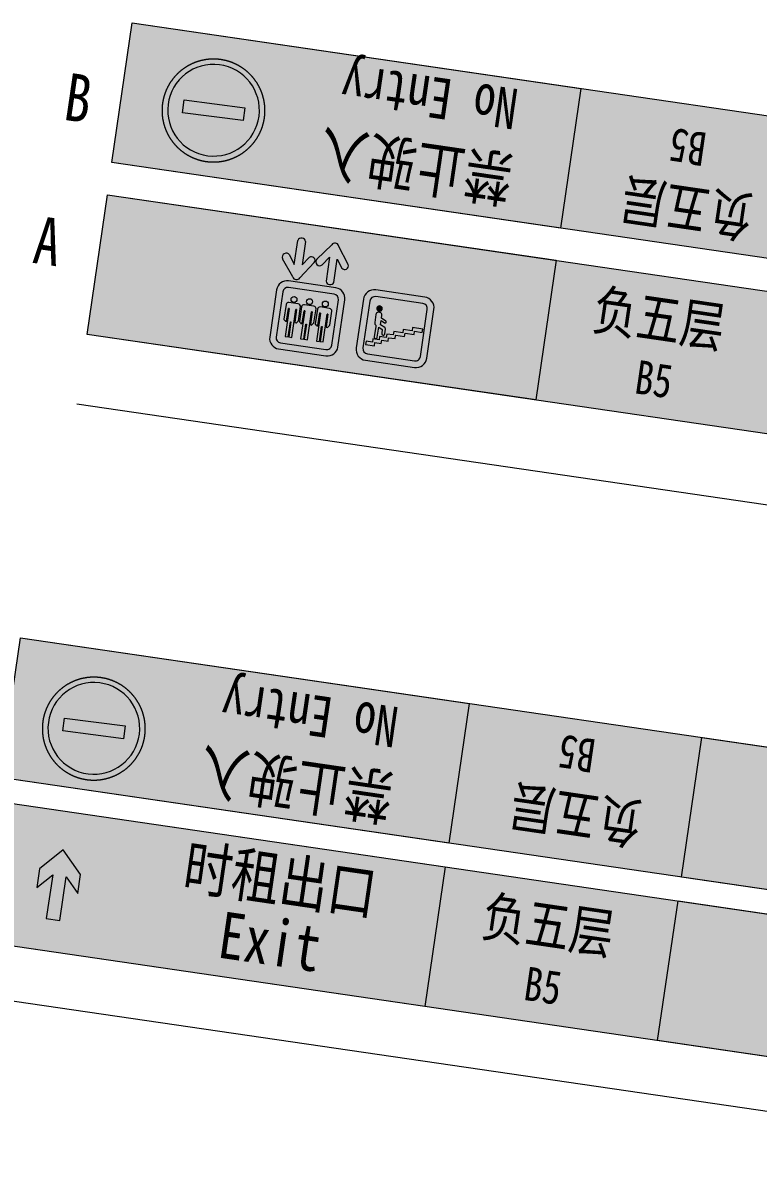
# Model space of a CAD drawing. Header units: inches. Extents: x -414268 to 632271, y -366004 to 318730.
# Drawn here: x -334870 to -316383, y 181019 to 209645 of the extents above; entities that cross this region are included whole.
import ezdxf

# ---------------------------------------------------------------- set-up
doc = ezdxf.new("R2010")
doc.units = ezdxf.units.IN
doc.header["$LTSCALE"] = 1200
doc.header["$MEASUREMENT"] = 0
doc.linetypes.add('DASHED', pattern=[19.049999999999997, 12.7, -6.35])
doc.layers.get('0').update_dxf_attribs({"linetype": 'CONTINUOUS', "lineweight": 0})
for name, color, linetype, lineweight in [('0--PAI--', 7, 'CONTINUOUS', 0), ('0--PAI--RED', 1, 'CONTINUOUS', 0), ('0--灯箱字(黄底黑字)', 7, 'CONTINUOUS', 0), ('0-增加车位', 6, 'CONTINUOUS', 0)]:
    doc.layers.add(name, color=color, linetype=linetype, lineweight=lineweight)
doc.layers.add('0--灯箱--字', color=7, linetype='CONTINUOUS', lineweight=0, true_color=0xf7f7f7)
doc.layers.add('0-栋牌字体', color=7, linetype='CONTINUOUS', lineweight=0, true_color=0xf7f7f7)
doc.styles.add('-宋体', font='', dxfattribs={"width": 0.8})
doc.styles.add('-黑体', font='simhei.ttf', dxfattribs={"width": 0.8})
doc.styles.get('-宋体').set_extended_font_data('SimSun')

# ---------------------------------------------------------------- blocks, each defined once
blk = doc.blocks.new('A$C27BC456A')
blk.add_hatch(color=250).paths.add_polyline_path([(14884.73986124818, 112855.557986891), (14884.7398612483, 114955.557986891), (8329.665222129555, 114955.557986891), (8329.665222129554, 112855.5579868909)])
at = {"color": 250}
blk.add_lwpolyline([(8329.665222129552, 114955.557986891), (14884.73986124829, 114955.557986891), (14884.73986124818, 112855.557986891), (8329.665222129552, 112855.5579868909), (8329.665222129552, 114955.557986891)], dxfattribs=at)
blk = doc.blocks.new('A$C36DA1677')
at = {"layer": '0--PAI--RED'}
h = blk.add_hatch(color=256, dxfattribs=at)
edge = h.paths.add_edge_path()
edge.add_arc((119.9999975206229, 119.9999862235272), 120, 0, 360)
h.paths.add_polyline_path([(199.9999975206229, 102.9999862235272), (199.9999975206229, 136.9999862235272), (39.99999752062286, 136.9999862235272), (39.99999752062286, 102.9999862235272)], flags=16)
at = {"layer": '0--PAI--'}
blk.add_lwpolyline([(199.9999975206229, 102.9999862235272), (199.9999975206229, 136.9999862235272), (39.99999752062286, 136.9999862235272), (39.99999752062286, 102.9999862235272)], close=True, dxfattribs=at)
blk.add_circle((119.9999975206229, 119.9999862235272), 120, dxfattribs=at)
blk = doc.blocks.new('A$C443C2777')
at = {"layer": '0--PAI--', "xscale": 9, "yscale": 9, "zscale": 9}
blk.add_blockref('A$C36DA1677', (-1.10760738607496e-05, 0.0002598084975033998), dxfattribs=at)
blk = doc.blocks.new('A$C01A83D55')
at = {"linetype": 'DASHED', "lineweight": 15, "ltscale": 20, "true_color": 0xeff0f0}
h = blk.add_hatch(color=7, dxfattribs=at)
h.paths.add_polyline_path([(0.001749272341839969, 1675.198503647465, 1), (3350.398756567272, 1675.198503647465, 1)])
h.paths.add_polyline_path([(3168.192252922146, 1684.934839963926, -1), (182.2082529173179, 1684.934839963926, -1)], flags=16)
h.paths.add_polyline_path([(2670.528252921341, 1896.442039964268), (2670.528252921341, 1473.427639963584), (679.8722529181225, 1473.427639963584), (679.8722529181225, 1896.442039964268)], flags=0)
at = {"true_color": 0xeff0f0}
blk.add_hatch(color=7, dxfattribs=at).paths.add_polyline_path([(2670.528252921341, 1473.427639963584), (2670.528252921341, 1896.442039964268), (679.8722529181226, 1896.442039964268), (679.8722529181229, 1473.427639963584)])
at = {"linetype": 'DASHED', "lineweight": 15, "ltscale": 20}
blk.add_circle((1675.200252919807, 1675.198503647465), 1675.198503647465, dxfattribs=at)
at = {"xscale": 1.382400000002235, "yscale": 1.382400000002235, "zscale": 1.382400000002235}
blk.add_blockref('A$C443C2777', (182.208299076301, 191.9426522036083), dxfattribs=at)
blk = doc.blocks.new('A$C744A17C1')
at = {"true_color": 0xf7f7f7}
h = blk.add_hatch(color=7, dxfattribs=at)
edge = h.paths.add_edge_path()
edge.add_line((-3036.027967695962, 95700.69936638275), (-4282.504917986342, 95700.6993662884))
edge.add_arc((-4282.504917992475, 95427.42636630207), 273.2729999863368, 89.999999998714, 180.0000000033805)
edge.add_line((-4555.777917978819, 95427.42636628594), (-4555.777917813975, 94185.20778836703))
edge.add_arc((-4282.504917798803, 94185.20778839014), 273.2730000151723, 180.000000004845, 269.9999999973897)
edge.add_line((-4282.504917811253, 93911.93478837497), (-3036.027967662085, 93911.93478839874))
edge.add_arc((-3036.027967657114, 94185.20778838589), 273.2729999871517, 269.9999999989579, 360.000000003228)
edge.add_line((-2762.754967669956, 94185.20778840128), (-2762.754967693822, 95427.42636646118))
edge.add_arc((-3036.027967666832, 95427.42636640974), 273.27299997301, 1.078538077006223e-08, 90.00000000610757)
edge = h.paths.add_edge_path(flags=16)
edge.add_line((-3060.870968115632, 95535.07936645439), (-4257.661918124184, 95535.07936650218))
edge.add_arc((-4257.661918121812, 95402.58336650326), 132.4959999989223, 90.00000000102573, 180.0000000010257)
edge.add_line((-4390.157918120734, 95402.58336650088), (-4390.157917956356, 94210.05078851104))
edge.add_arc((-4257.661917951628, 94210.05078851951), 132.4960000047276, 180.0000000036624, 269.9999999983266)
edge.add_line((-4257.661917955498, 94077.55478851478), (-3060.870967947179, 94077.55478853764))
edge.add_arc((-3060.870967934181, 94210.05078852108), 132.4959999834391, 269.9999999943792, 360.0000000077086)
edge.add_line((-2928.374967950745, 94210.05078853891), (-2928.374968114891, 95402.5833664582))
edge.add_arc((-3060.870968122284, 95402.58336644698), 132.4960000073929, 4.851705143038884e-09, 89.99999999712362)
for points in [[(-4150.11990238633, 94529.42519890532), (-4149.627119381796, 94521.06739443877), (-4147.198756577098, 94513.64028296362), (-4143.319000463234, 94507.14339838475), (-4138.471931530861, 94501.57620250923), (-4125.87734835525, 94494.62397167491), (-4111.351055108826, 94492.31724702398), (-4097.313692784286, 94494.65355498373), (-4091.022925867466, 94497.44615649544), (-4084.733546061092, 94501.63183647174), (-4079.89801569574, 94507.2090675378), (-4076.03173301369, 94513.71398120295), (-4074.102912004921, 94521.14558704928), (-4073.143780433107, 94529.96923974363), (-4073.409211437916, 94786.29070426736), (-3975.566005341127, 94739.02821416727), (-3975.466443319223, 94642.90766297959), (-3974.488086713245, 94633.15731810404), (-3972.058778551756, 94624.80149255057), (-3968.178068257752, 94617.3759077636), (-3962.846874666517, 94611.80920641035), (-3957.032519419794, 94607.17172890124), (-3950.735444288468, 94603.92778070834), (-3936.208673960762, 94601.1567060907), (-3922.171329299919, 94603.4930145998), (-3915.880527055357, 94606.2856162488), (-3910.075784334331, 94610.93515125757), (-3904.75565221149, 94616.04852715385), (-3900.890314869001, 94623.48214061509), (-3898.477828618838, 94631.37860536999), (-3897.519191809697, 94640.66660789371), (-3897.638941903831, 94756.28987031762), (-3899.589391086716, 94769.75402574499), (-3904.925876862952, 94780.42857604545), (-3913.164742831723, 94788.77836625729), (-3922.213472441188, 94794.70326598715), (-3922.369446171797, 94794.80538847725), (-4039.101889754296, 94849.94229390075), (-4039.217787765549, 94961.8507568656), (-3945.249063278898, 94915.97730225985), (-3931.689579247963, 94912.27652424466), (-3920.071903735632, 94913.68161695023), (-3910.87873896258, 94918.79899297009), (-3904.593228902901, 94926.69948613836), (-3902.181714496808, 94935.52465123867), (-3903.644699364901, 94945.7388518333), (-3910.432604954694, 94955.48318951971), (-3915.27822494437, 94959.65733535777), (-3922.059884152026, 94963.36512443822), (-4039.278855550569, 95020.8232700668), (-4039.351956630824, 95091.40453202384), (-4040.820693118498, 95107.19094595194), (-4045.67544851813, 95120.18775516514), (-4052.949404808227, 95131.78898377655), (-4062.641139533138, 95140.60162528208), (-4073.783825813676, 95148.01970503082), (-4086.376951205893, 95153.57888623964), (-4100.41957921104, 95156.35044109734), (-4113.976686623646, 95157.7294554087), (-4128.015453705215, 95156.78622522691), (-4141.567728333292, 95153.52173987115), (-4154.633934597136, 95148.40033557524), (-4165.761698503164, 95141.42355248562), (-4175.434667611378, 95132.12651809816), (-4182.685078526265, 95120.97459971393), (-4187.997029419406, 95107.96727520748), (-4189.917695685872, 95092.64169136254), (-4189.701767394668, 94884.14834125085), (-4188.722924849484, 94873.93363212637), (-4186.29220309027, 94864.1847850999), (-4176.591818860266, 94847.0138444682), (-4163.989522695891, 94832.63200043356), (-4150.422369861859, 94821.5016373705), (-4150.394362782827, 94794.4670060108)], [(-4105.775307702483, 95185.59901780682), (-4093.191785995499, 95189.3268348336), (-4081.094827414956, 95195.37593573614), (-4070.936258183443, 95203.2804008755), (-4062.716157831484, 95213.04030111353), (-4056.434022755828, 95224.1912299039), (-4052.08934933634, 95236.26885156211), (-4051.135041708476, 95249.73601779382), (-4052.116755634663, 95262.73681229903), (-4056.486909276806, 95275.26976579314), (-4062.791662051925, 95285.94331290413), (-4071.031959299231, 95295.68616647439), (-4081.207323937677, 95304.03394962067), (-4093.316810593125, 95310.05796103626), (-4105.908036448644, 95313.759728508), (-4119.465126179974, 95315.13875723894), (-4133.503442684887, 95313.7311628082), (-4146.086937904591, 95310.0033170796), (-4157.699789472972, 95303.95473898912), (-4167.857881605858, 95295.58589573058), (-4176.07797313435, 95285.82602378237), (-4182.360594149213, 95275.13944482138), (-4186.704781629727, 95262.5974733338), (-4188.143691014964, 95249.59416268383), (-4186.677366507938, 95236.12948444439), (-4182.307698770659, 95224.06089506189), (-4176.002468914026, 95212.92301254108), (-4167.76218049007, 95203.18015842151), (-4157.587301790831, 95195.29673952419), (-4145.961922130198, 95189.27220515917), (-4133.370705098263, 95185.57043713813), (-4119.329499548534, 95184.19193190591)]]:
    blk.add_hatch(color=256).paths.add_polyline_path(points)
blk.add_hatch(color=7, dxfattribs=at).paths.add_polyline_path([(-2972.607069589547, 94898.53414615076), (-3229.479971812805, 94898.09719255501), (-3229.336110325414, 94813.51894278088), (-3456.396698841709, 94813.13270141499), (-3456.252740901196, 94728.50382023354), (-3683.313339790911, 94728.1176065724), (-3683.169383667991, 94643.48864204493), (-3848.535635771113, 94643.20729399307), (-3848.391651262064, 94558.5783851212), (-4015.984025353682, 94558.29326713439), (-4015.840079232818, 94473.66434005648), (-4177.145826940774, 94473.38992084307), (-4177.00158715609, 94388.58852501128), (-4337.63411603251, 94388.31524484028), (-4337.488947727485, 94302.96531869122), (-4112.581915430259, 94304.06890598805), (-4112.725865504006, 94388.69787000655), (-3952.093359518447, 94388.9711473679), (-3952.23760118545, 94473.77254055717), (-3789.097450235975, 94474.05003136786), (-3789.24139829434, 94558.67899535972), (-3621.331052389462, 94558.96459933165), (-3621.462747673038, 94636.38460403035), (-3621.475010367576, 94643.59356330667), (-3394.41441148764, 94643.97972189655), (-3394.55836834677, 94728.60868587349), (-3167.497770679998, 94728.99490008186), (-3167.619749095524, 94813.62389573664), (-2972.62380450021, 94813.90494948352)])
at = {"color": 7, "lineweight": 0, "ltscale": 5, "true_color": 0xf7f7f7}
for points in [[(-3036.027967695962, 95700.69936638275), (-4282.504917986342, 95700.6993662884, 0.4142135623969432), (-4555.777917978819, 95427.42636628594), (-4555.777917813975, 94185.20778836703, 0.4142135623349744), (-4282.504917811253, 93911.93478837497), (-3036.027967662085, 93911.93478839874, 0.4142135623949164), (-2762.754967669956, 94185.20778840128), (-2762.754967693822, 95427.42636646118, 0.4142135623491799)], [(-3060.870968115632, 95535.07936645439), (-4257.661918124184, 95535.07936650218, 0.414213562373095), (-4390.157918120734, 95402.58336650088), (-4390.157917956356, 94210.05078851104, 0.4142135623458187), (-4257.661917955498, 94077.55478851478), (-3060.870967947179, 94077.55478853764, 0.4142135624412422), (-2928.374967950745, 94210.05078853891), (-2928.374968114891, 95402.5833664582, 0.4142135623336186)]]:
    blk.add_lwpolyline(points, format="xyb", close=True, dxfattribs=at)
at = {"color": 7, "true_color": 0xf7f7f7}
blk.add_lwpolyline([(-2972.479819925153, 94813.90515701298), (-2972.607069589547, 94898.53414615076), (-3229.479971812805, 94898.09719255501), (-3229.336110325414, 94813.51894278088), (-3456.396698841709, 94813.13270141499), (-3456.252740901196, 94728.50382023354), (-3683.313339790911, 94728.1176065724), (-3683.169383667991, 94643.48864204493), (-3848.535635771113, 94643.20729399307), (-3848.391651262064, 94558.5783851212), (-4015.984025353682, 94558.29326713439), (-4015.840079232818, 94473.66434005648), (-4177.145826940774, 94473.38992084307), (-4177.00158715609, 94388.58852501128), (-4337.63411603251, 94388.31524484028), (-4337.488947727485, 94302.96531869122), (-4112.581915430259, 94304.06890598805), (-4112.725865504006, 94388.69787000655), (-3952.093359518447, 94388.9711473679), (-3952.23760118545, 94473.77254055717), (-3789.097450235975, 94474.05003136786), (-3789.24139829434, 94558.67899535972), (-3621.331052389462, 94558.96459933165), (-3621.462747673038, 94636.38460403035), (-3621.475010367576, 94643.59356330667), (-3394.41441148764, 94643.97972189655), (-3394.55836834677, 94728.60868587349), (-3167.497770679998, 94728.99490008186), (-3167.619749095524, 94813.62389573664), (-2972.62380450021, 94813.90494948352), (-2972.607069589547, 94898.53414615075)], dxfattribs=at)
at = {"layer": '0-栋牌字体', "linetype": 'ByBlock'}
for points in [[(-4150.11990238633, 94529.42519890532), (-4149.627119381796, 94521.06739443877), (-4147.198756577098, 94513.64028296362), (-4143.319000463234, 94507.14339838475), (-4138.471931530861, 94501.57620250923), (-4125.87734835525, 94494.62397167491), (-4111.351055108826, 94492.31724702398), (-4097.313692784286, 94494.65355498373), (-4091.022925867466, 94497.44615649544), (-4084.733546061092, 94501.63183647174), (-4079.89801569574, 94507.2090675378), (-4076.03173301369, 94513.71398120295), (-4074.102912004921, 94521.14558704928), (-4073.143780433107, 94529.96923974363), (-4073.409211437916, 94786.29070426736), (-3975.566005341127, 94739.02821416727), (-3975.466443319223, 94642.90766297959), (-3974.488086713245, 94633.15731810404), (-3972.058778551756, 94624.80149255057), (-3968.178068257752, 94617.3759077636), (-3962.846874666517, 94611.80920641035), (-3957.032519419794, 94607.17172890124), (-3950.735444288468, 94603.92778070834), (-3936.208673960762, 94601.1567060907), (-3922.171329299919, 94603.4930145998), (-3915.880527055357, 94606.2856162488), (-3910.075784334331, 94610.93515125757), (-3904.75565221149, 94616.04852715385), (-3900.890314869001, 94623.48214061509), (-3898.477828618838, 94631.37860536999), (-3897.519191809697, 94640.66660789371), (-3897.638941903831, 94756.28987031762), (-3899.589391086716, 94769.75402574499), (-3904.925876862952, 94780.42857604545), (-3913.164742831723, 94788.77836625729), (-3922.213472441188, 94794.70326598715), (-3922.369446171797, 94794.80538847725), (-4039.101889754296, 94849.94229390075), (-4039.217787765549, 94961.8507568656), (-3945.249063278898, 94915.97730225985), (-3931.689579247963, 94912.27652424466), (-3920.071903735632, 94913.68161695023), (-3910.87873896258, 94918.79899297009), (-3904.593228902901, 94926.69948613836), (-3902.181714496808, 94935.52465123867), (-3903.644699364901, 94945.7388518333), (-3910.432604954694, 94955.48318951971), (-3915.27822494437, 94959.65733535777), (-3922.059884152026, 94963.36512443822), (-4039.278855550569, 95020.8232700668), (-4039.351956630824, 95091.40453202384), (-4040.820693118498, 95107.19094595194), (-4045.67544851813, 95120.18775516514), (-4052.949404808227, 95131.78898377655), (-4062.641139533138, 95140.60162528208), (-4073.783825813676, 95148.01970503082), (-4086.376951205893, 95153.57888623964), (-4100.41957921104, 95156.35044109734), (-4113.976686623646, 95157.7294554087), (-4128.015453705215, 95156.78622522691), (-4141.567728333292, 95153.52173987115), (-4154.633934597136, 95148.40033557524), (-4165.761698503164, 95141.42355248562), (-4175.434667611378, 95132.12651809816), (-4182.685078526265, 95120.97459971393), (-4187.997029419406, 95107.96727520748), (-4189.917695685872, 95092.64169136254), (-4189.701767394668, 94884.14834125085), (-4188.722924849484, 94873.93363212637), (-4186.29220309027, 94864.1847850999), (-4176.591818860266, 94847.0138444682), (-4163.989522695891, 94832.63200043356), (-4150.422369861859, 94821.5016373705), (-4150.394362782827, 94794.4670060108)], [(-4105.775307702483, 95185.59901780682), (-4093.191785995499, 95189.3268348336), (-4081.094827414956, 95195.37593573614), (-4070.936258183443, 95203.2804008755), (-4062.716157831484, 95213.04030111353), (-4056.434022755828, 95224.1912299039), (-4052.08934933634, 95236.26885156211), (-4051.135041708476, 95249.73601779382), (-4052.116755634663, 95262.73681229903), (-4056.486909276806, 95275.26976579314), (-4062.791662051925, 95285.94331290413), (-4071.031959299231, 95295.68616647439), (-4081.207323937677, 95304.03394962067), (-4093.316810593125, 95310.05796103626), (-4105.908036448644, 95313.759728508), (-4119.465126179974, 95315.13875723894), (-4133.503442684887, 95313.7311628082), (-4146.086937904591, 95310.0033170796), (-4157.699789472972, 95303.95473898912), (-4167.857881605858, 95295.58589573058), (-4176.07797313435, 95285.82602378237), (-4182.360594149213, 95275.13944482138), (-4186.704781629727, 95262.5974733338), (-4188.143691014964, 95249.59416268383), (-4186.677366507938, 95236.12948444439), (-4182.307698770659, 95224.06089506189), (-4176.002468914026, 95212.92301254108), (-4167.76218049007, 95203.18015842151), (-4157.587301790831, 95195.29673952419), (-4145.961922130198, 95189.27220515917), (-4133.370705098263, 95185.57043713813), (-4119.329499548534, 95184.19193190591)]]:
    blk.add_lwpolyline(points, close=True, dxfattribs=at)
blk = doc.blocks.new('A$C53BB72EC')
at = {"layer": '0--灯箱--字', "true_color": 0xf7f7f7}
blk.add_hatch(color=7, dxfattribs=at).paths.add_polyline_path([(6263.886652779096, -28314.52920469935), (5705.06504685228, -27793.419626765), (5225.644234895473, -27793.41962678659), (5600.054711105098, -28142.56304409566), (4492.694870033767, -28142.56304414553), (4492.694870049396, -28486.49536568977), (5600.054711120494, -28486.4953656399), (5225.644234942301, -28835.63878293225), (5705.065046899661, -28835.63878291062)])
at = {"layer": '0--灯箱--字', "color": 7, "true_color": 0xf7f7f7}
blk.add_lwpolyline([(6263.886652779096, -28314.52920469935), (5705.06504685228, -27793.419626765), (5225.644234895473, -27793.41962678659), (5600.054711105098, -28142.56304409566), (4492.694870033767, -28142.56304414553), (4492.694870049396, -28486.49536568977), (5600.054711120494, -28486.4953656399), (5225.644234942301, -28835.63878293225), (5705.065046899661, -28835.63878291062)], close=True, dxfattribs=at)

msp = doc.modelspace()

# ---------------------------------------------------------------- hatches: boundary and pattern name
for points in [[(-320841.356432493, 207995.6334278323), (-332120.2931985812, 209645.1941446181), (-332633.875976788, 206133.55154753), (-321354.9392106996, 204483.9908307443)], [(-321974.5428021635, 200160.6525297475), (-321460.9600239038, 203672.2951269078), (-332739.8967905832, 205321.8558437305), (-333253.4795688203, 201810.2132465669)], [(-323649.3279633955, 192527.8051836646), (-334928.2647294709, 194177.365900538), (-335441.8475077049, 190665.7233034539), (-324162.9107416294, 189016.1625865805)], [(-324763.7512332307, 184907.891919014), (-324250.1684549836, 188419.5345161761), (-335529.1052216687, 190069.0952329589), (-336042.6879998934, 186557.4526357935)], [(-318911.0135722689, 184051.920622227), (-307949.547222129, 182448.7904102344), (-307435.9644439091, 185960.4330074005), (-318397.4307940959, 187563.5632193999)]]:
    msp.add_hatch(color=250).paths.add_polyline_path(points)
at = {"lineweight": 0, "ltscale": 5}
for points in [[(-315502.201554783, 203628.0195398086), (-321354.9392164368, 204483.9908369643), (-320841.3564381432, 207995.6334339563), (-314988.6187764896, 207139.6621368005)], [(-321460.9600193269, 203672.2951323297), (-315608.2223572186, 202816.3238351122), (-316121.8051355492, 199304.6812378472), (-321974.5427976577, 200160.6525350647)], [(-318310.1730857194, 188160.1912955992), (-324162.9107473667, 189016.1625928005), (-323649.3279690457, 192527.8051897885), (-317796.5903073989, 191671.8338925872)], [(-324250.1684504066, 188419.5345215979), (-318397.4307882953, 187563.5632244012), (-318911.0135666134, 184051.9206271343), (-324763.751228725, 184907.8919243312)]]:
    msp.add_hatch(color=152, dxfattribs=at).paths.add_polyline_path(points)
at = {"lineweight": 0, "ltscale": 5, "true_color": 0xf7f7f7}
for points in [[(-328338.8587846736, 203711.1440441451, -0.9042847922969277), (-328164.5470116917, 203809.6060459699), (-328044.502904886, 203566.1144112588), (-327955.5452798164, 204174.365697744, -0.710415717446655), (-327759.6427487581, 204145.7146717045), (-327844.930338122, 203562.5573988403), (-327669.3463643137, 203741.6156495436, -0.8769134475484177), (-327543.2388853528, 203614.404376424), (-327908.5312321257, 203230.7718953704, -0.6624751060017849), (-328081.8317410444, 203256.1173433168)], [(-327104.4864711944, 204061.8883243823, -0.6624751083134088), (-326931.1859621644, 204036.5428753185), (-326691.0568708236, 203564.3666385196, -0.8769134457514564), (-326848.3130115731, 203478.597702352), (-326965.2647446631, 203700.4397209442), (-327050.5523342674, 203117.2824483216, -0.710415717446655), (-327246.4548651687, 203145.9334754391), (-327157.497240234, 203754.1847619437), (-327342.2440304221, 203555.2692341537, -0.9042847927237261), (-327481.0577911467, 203699.5262959132)]]:
    msp.add_hatch(color=7, dxfattribs=at).paths.add_polyline_path(points)
h = msp.add_hatch(color=7, dxfattribs=at)
edge = h.paths.add_edge_path(flags=0)
edge.add_arc((-328051.8512792758, 202688.9264601394), 74.02267116532018, 171.6793996852019, 531.6793996852019, ccw=False)
edge = h.paths.add_edge_path(flags=0)
edge.add_arc((-327660.2392732683, 202631.6526412804), 74.02267116532018, 171.6793996852019, 531.6793996852019, ccw=False)
edge = h.paths.add_edge_path(flags=0)
edge.add_arc((-327264.6793413953, 202573.8014325877), 74.02267116532018, 171.6793996852019, 531.6793996852019, ccw=False)
edge = h.paths.add_edge_path()
edge.add_line((-326998.0980252267, 202978.6948552297), (-328189.1678360936, 203152.8905272881))
edge.add_arc((-328227.3578514949, 202891.7647837626), 263.9036399967165, 441.6793996852022, 531.6793996852019)
edge.add_line((-328488.4835950143, 202929.954799146), (-328662.0841577058, 201742.9540717482))
edge.add_arc((-328400.9584141709, 201704.764056354), 263.9036399967165, 531.6793996852019, 621.6793996852019)
edge.add_line((-328439.1484295539, 201443.6383128346), (-327248.0786186952, 201269.4426407173))
edge.add_arc((-327209.8886034301, 201530.5683842539), 263.9036399967165, 261.6793996852021, 351.6793996852022)
edge.add_line((-326948.7628599105, 201492.3783688704), (-326775.1622972025, 202679.3790963861))
edge.add_arc((-327036.28804061, 202717.5691117103), 263.9036399967165, 351.6793996981381, 441.6793996852022)
edge = h.paths.add_edge_path(flags=16)
edge.add_line((-327044.9821934458, 202823.908648561), (-328188.5745961384, 202991.1606816011))
edge.add_arc((-328207.0909672146, 202864.5542605153), 127.953279998408, 441.6793996852022, 531.6793996852019)
edge.add_line((-328333.6973883148, 202883.0706316103), (-328500.3543118624, 201743.5473120071))
edge.add_arc((-328373.7478907488, 201725.0309408844), 127.953279998408, 531.6793996852019, 621.6793996852019)
edge.add_line((-328392.264261844, 201598.4245197842), (-327248.6718591337, 201431.172486862))
edge.add_arc((-327230.1554880551, 201557.7789079646), 127.953279998408, 261.6793996852021, 351.6793996852022)
edge.add_line((-327103.5490669556, 201539.2625368698), (-326936.8921434255, 202678.7858563549))
edge.add_arc((-327063.4985645408, 202697.3022274606), 127.953279998408, 351.6793996852022, 441.6793996852022)
edge = h.paths.add_edge_path(flags=0)
edge.add_line((-328173.9499124613, 202460.6692503001), (-328191.9953715946, 202463.3084247008))
edge.add_line((-328191.9953715265, 202463.3084246993), (-328238.5563788881, 202144.9456909969))
edge.add_arc((-328246.469280188, 202146.1029641962), 7.997079999900501, 261.67939968520193, 351.67939968520193, ccw=False)
edge.add_line((-328247.6265533814, 202138.1900628775), (-328264.2668092119, 202140.6237242148))
edge.add_arc((-328263.1095360788, 202148.5366254735), 7.9970799374094, 219.7594110032465, 261.67939968520193, ccw=False)
edge.add_line((-328269.2571855699, 202143.4219708169), (-328277.5417780274, 202153.3797830176))
edge.add_line((-328277.5417780615, 202153.3797830226), (-328304.5356571067, 202185.8255529492))
edge.add_arc((-328298.3880074197, 202190.9402076544), 7.99708011906628, 171.6793996852019, 219.7594106531716, ccw=False)
edge.add_line((-328306.3009088728, 202192.0974808676), (-328252.5454273023, 202559.6527154192))
edge.add_arc((-328189.2422167433, 202550.3945298187), 63.97663999920401, 441.67939968520193, 531.6793996852019, ccw=False)
edge.add_line((-328179.9840311956, 202613.6977403688), (-327944.6588638024, 202579.2810962743))
edge.add_arc((-327953.9170494087, 202515.9778857932), 63.97663999920401, 351.67939968520193, 441.67939968520193, ccw=False)
edge.add_line((-327890.6138388585, 202506.7197002456), (-327942.1988474598, 202154.0051598033))
edge.add_line((-327942.1988474647, 202154.0051597696), (-327992.2874226894, 202104.1623435526))
edge.add_arc((-327997.9282883831, 202109.831022538), 7.997079940317612, 261.67939968520193, 314.85909400047217, ccw=False)
edge.add_line((-327999.0855615661, 202101.9181212866), (-328026.069258848, 202105.8645258058))
edge.add_arc((-328024.9119855706, 202113.7774271123), 7.997079999900501, 171.6793996852019, 261.67939968520193, ccw=False)
edge.add_line((-328032.82488689, 202114.9347003058), (-327986.2176915728, 202433.6132451622))
edge.add_line((-327986.2176915726, 202433.6132451623), (-328005.4079718174, 202436.4198509349))
edge.add_line((-328005.4079717798, 202436.4198509551), (-328108.1893766994, 201733.647923602))
edge.add_line((-328108.1893767359, 201733.6479235902), (-328185.0839756778, 201744.8938688677))
edge.add_line((-328185.0839757422, 201744.8938688942), (-328129.7438542437, 202123.2841458659))
edge.add_line((-328129.7438541771, 202123.2841458562), (-328144.2877571113, 202125.4112126891))
edge.add_line((-328144.2877571422, 202125.4112127109), (-328199.6278790776, 201747.0209360439))
edge.add_line((-328199.6278790825, 201747.0209360103), (-328276.6740273037, 201758.2890457684))
edge.add_line((-328276.6740272469, 201758.2890458029), (-328173.9499123553, 202460.669250319))
edge = h.paths.add_edge_path(flags=0)
edge.add_line((-327782.3380007834, 202403.3954452368), (-327800.3834599167, 202406.0346196375))
edge.add_line((-327800.3834598488, 202406.0346196361), (-327846.94446721, 202087.6718859336))
edge.add_arc((-327854.8573685101, 202088.8291591329), 7.997079999900501, 261.67939968520193, 351.67939968520193, ccw=False)
edge.add_line((-327856.0146417039, 202080.9162578142), (-327872.6548975346, 202083.3499191514))
edge.add_arc((-327871.497624401, 202091.2628204102), 7.9970799374094, 219.7594110032465, 261.67939968520193, ccw=False)
edge.add_line((-327877.6452740266, 202086.1481657733), (-327885.9298664841, 202096.105977974))
edge.add_line((-327885.9298663833, 202096.1059779591), (-327912.9237454285, 202128.5517478858))
edge.add_arc((-327906.7760957414, 202133.666402591), 7.99708011906628, 171.6793996852019, 219.7594106531716, ccw=False)
edge.add_line((-327914.688997195, 202134.8236758042), (-327860.9335156246, 202502.3789103558))
edge.add_arc((-327797.6303050648, 202493.1207247553), 63.97663999920401, 441.67939968520193, 531.6793996852019, ccw=False)
edge.add_line((-327788.3721195174, 202556.4239353055), (-327553.0469521242, 202522.0072912112))
edge.add_arc((-327562.3051377307, 202458.7040807299), 63.97663999920401, 351.67939968520193, 441.67939968520193, ccw=False)
edge.add_line((-327499.0019271804, 202449.4458951824), (-327550.5869357818, 202096.7313547401))
edge.add_line((-327550.5869357868, 202096.7313547063), (-327600.6755110116, 202046.8885384893))
edge.add_arc((-327606.3163767045, 202052.5572174748), 7.997079940317612, 261.67939968520193, 314.85909400047217, ccw=False)
edge.add_line((-327607.4736498879, 202044.6443162233), (-327634.4573471699, 202048.5907207424))
edge.add_arc((-327633.3000738925, 202056.503622049), 7.997079999900501, 171.6793996852019, 261.67939968520193, ccw=False)
edge.add_line((-327641.2129752109, 202057.6608952424), (-327594.6057798938, 202376.3394400987))
edge.add_line((-327594.605779895, 202376.3394400988), (-327613.7960601398, 202379.1460458715))
edge.add_line((-327613.7960602371, 202379.1460459116), (-327716.5774651567, 201676.3741185585))
edge.add_line((-327716.5774650576, 201676.3741185269), (-327793.4720639994, 201687.6200638044))
edge.add_line((-327793.4720640639, 201687.6200638309), (-327738.1319425654, 202066.0103408027))
edge.add_line((-327738.1319424983, 202066.0103407929), (-327752.6758454323, 202068.1374076257))
edge.add_line((-327752.6758454638, 202068.1374076475), (-327808.0159673993, 201689.7471309805))
edge.add_line((-327808.0159674046, 201689.747130947), (-327885.0621156258, 201701.0152407051))
edge.add_line((-327885.0621155693, 201701.0152407397), (-327782.3380006777, 202403.3954452559))
edge = h.paths.add_edge_path(flags=0)
edge.add_line((-327387.1632942287, 202345.6016118225), (-327405.208753362, 202348.2407862231))
edge.add_line((-327405.208753428, 202348.2407862413), (-327451.7697607895, 202029.8780525389))
edge.add_arc((-327459.6826620899, 202031.0353257383), 7.997079999900501, 261.67939968520193, 351.67939968520193, ccw=False)
edge.add_line((-327460.8399352835, 202023.1224244194), (-327477.4801911141, 202025.5560857567))
edge.add_arc((-327476.3229178461, 202033.4689869958), 7.9970799374094, 219.7594110032465, 261.67939968520193, ccw=False)
edge.add_line((-327482.4705674719, 202028.3543323588), (-327490.7551599295, 202038.3121445595))
edge.add_line((-327490.7551599629, 202038.3121445644), (-327517.7490390081, 202070.757914491))
edge.add_arc((-327511.6013893214, 202075.8725691964), 7.99708011906628, 171.6793996852019, 219.7594106531716, ccw=False)
edge.add_line((-327519.5142907752, 202077.0298424097), (-327465.7588092046, 202444.5850769612))
edge.add_arc((-327402.4555986351, 202435.3268914282), 63.97663999920401, 441.67939968520193, 531.6793996852019, ccw=False)
edge.add_line((-327393.1974130876, 202498.6301019782), (-327157.8722456945, 202464.2134578839))
edge.add_arc((-327167.1304311759, 202400.9102473155), 63.97663999920401, 351.67939968520193, 441.67939968520193, ccw=False)
edge.add_line((-327103.8272206258, 202391.6520617678), (-327155.4122292271, 202038.9375213255))
edge.add_line((-327155.4122292321, 202038.9375212918), (-327205.5008044569, 201989.0947050749))
edge.add_arc((-327211.14167014, 201994.7633841278), 7.997079940317612, 261.67939968520193, 314.85909400047217, ccw=False)
edge.add_line((-327212.298943324, 201986.8504828764), (-327239.2826406059, 201990.7968873956))
edge.add_arc((-327238.1253674627, 201998.7097887216), 7.997079999900501, 171.6793996852019, 261.67939968520193, ccw=False)
edge.add_line((-327246.0382687811, 201999.867061915), (-327199.431073464, 202318.5456067713))
edge.add_line((-327199.4310734651, 202318.5456067716), (-327218.6213537099, 202321.3522125443))
edge.add_line((-327218.6213536821, 202321.3522124971), (-327321.4027586016, 201618.580285144))
edge.add_line((-327321.4027586278, 201618.5802851995), (-327398.2973575697, 201629.8262304769))
edge.add_line((-327398.2973575097, 201629.8262304166), (-327342.9572360112, 202008.2165073884))
edge.add_line((-327342.9572360786, 202008.2165073983), (-327357.5011390129, 202010.3435742311))
edge.add_line((-327357.5011389093, 202010.3435742331), (-327412.8412608448, 201631.9532975661))
edge.add_line((-327412.84126084, 201631.9532975998), (-327489.8874090612, 201643.2214073579))
edge.add_line((-327489.887409149, 201643.221407345), (-327387.1632942574, 202345.6016118611))
at = {"layer": '0--灯箱--字'}
msp.add_hatch(color=256, dxfattribs=at).paths.add_polyline_path([(-330900.3164257683, 203905.1341298596), (-331090.4957798167, 203133.5709931319), (-331507.926321897, 202860.896547002), (-331380.5061545296, 203377.8438488264), (-332344.6816913603, 202748.0240249892), (-332540.2959678876, 203047.4850659799), (-331576.1204310575, 203677.3048898168), (-332100.6968568013, 203768.3542469308), (-331683.2663147207, 204041.0286930609)])

# ---------------------------------------------------------------- linework, layer by layer
at = {"color": 7, "lineweight": 0, "ltscale": 5, "true_color": 0xf7f7f7}
for p, q in [((-328252.5454272756, 202559.6527153723), (-328306.3009088452, 202192.0974808206)), ((-328173.9499123796, 202460.6692502708), (-328276.6740272712, 201758.2890457548)), ((-328238.5563788745, 202144.9456909692), (-328191.9953715136, 202463.3084246716)), ((-328173.9499123796, 202460.6692502708), (-328191.9953715136, 202463.3084246716)), ((-327944.6588637844, 202579.2810962803), (-328179.9840311777, 202613.6977403748)), ((-328108.1893767365, 201733.6479235817), (-328005.407971817, 202436.4198509347)), ((-327986.2176915726, 202433.6132451623), (-328032.82488689, 202114.9347003058)), ((-327986.2176915726, 202433.6132451623), (-328005.407971817, 202436.4198509347)), ((-327942.1988473831, 202154.0051597404), (-327890.6138387819, 202506.7197001827)), ((-327860.9335156141, 202502.3789103114), (-327914.6889971843, 202134.8236757597)), ((-327782.3380007183, 202403.3954452101), (-327885.0621156101, 201701.0152406941)), ((-327846.9444672129, 202087.6718859082), (-327800.383459852, 202406.0346196107)), ((-327782.3380007183, 202403.3954452101), (-327800.383459852, 202406.0346196107)), ((-327553.0469521233, 202522.0072912197), (-327788.3721195167, 202556.4239353139)), ((-327550.5869357215, 202096.7313546795), (-327499.0019271204, 202449.4458951219)), ((-327465.7588091061, 202444.5850769296), (-327519.5142906761, 202077.0298423778)), ((-327157.8722456151, 202464.2134578378), (-327393.1974130083, 202498.6301019322)), ((-327155.4122292135, 202038.9375212977), (-327103.8272206127, 202391.6520617402)), ((-328304.5356571111, 202185.8255529153), (-328277.5417780658, 202153.3797829888)), ((-328277.5417780658, 202153.3797829888), (-328269.2571856081, 202143.4219707881)), ((-328264.266809217, 202140.623724181), (-328247.6265533865, 202138.1900628438)), ((-328199.6278790497, 201747.0209359968), (-328144.2877571146, 202125.4112126639)), ((-328129.7438541799, 202123.2841458309), (-328185.0839756785, 201744.8938688591)), ((-328144.2877571146, 202125.4112126639), (-328129.7438541799, 202123.2841458309)), ((-328026.069258764, 202105.8645257934), (-327999.0855614819, 202101.9181212743)), ((-327992.2874226084, 202104.1623435236), (-327942.1988473831, 202154.0051597404)), ((-327912.9237454503, 202128.5517478546), (-327885.9298664051, 202096.1059779279)), ((-327716.5774650758, 201676.3741185209), (-327613.7960601565, 202379.1460458739)), ((-327594.6057799112, 202376.3394401012), (-327641.2129752281, 202057.6608952448)), ((-327594.6057799112, 202376.3394401012), (-327613.7960601565, 202379.1460458739)), ((-327387.1632942106, 202345.6016118283), (-327489.8874091019, 201643.2214073123)), ((-327451.7697607047, 202029.8780525265), (-327405.2087533438, 202348.2407862289)), ((-327387.1632942106, 202345.6016118283), (-327405.2087533438, 202348.2407862289)), ((-327321.4027585674, 201618.5802851391), (-327218.6213536482, 202321.3522124921)), ((-327199.4310734034, 202318.5456067194), (-327246.0382687201, 201999.8670618632)), ((-327199.4310734034, 202318.5456067194), (-327218.6213536482, 202321.3522124921)), ((-327885.9298664051, 202096.1059779279), (-327877.6452739474, 202086.1481657272)), ((-327872.6548975561, 202083.3499191202), (-327856.0146417251, 202080.9162577829)), ((-327808.0159673886, 201689.7471309359), (-327752.6758454531, 202068.1374076029)), ((-327738.1319425195, 202066.0103407702), (-327793.4720640178, 201687.6200637984)), ((-327752.6758454531, 202068.1374076029), (-327738.1319425195, 202066.0103407702)), ((-327634.4573471024, 202048.5907207326), (-327607.4736498208, 202044.6443162135)), ((-327600.6755109467, 202046.8885384627), (-327550.5869357215, 202096.7313546795)), ((-327517.7490389416, 202070.7579144727), (-327490.755159897, 202038.3121445462)), ((-327490.755159897, 202038.3121445462), (-327482.4705674392, 202028.3543323455)), ((-327477.4801910482, 202025.5560857384), (-327460.839935217, 202023.1224244011)), ((-327412.8412608808, 201631.9532975542), (-327357.5011389456, 202010.3435742211)), ((-327342.957236011, 202008.2165073884), (-327398.2973575097, 201629.8262304166)), ((-327357.5011389456, 202010.3435742211), (-327342.957236011, 202008.2165073884)), ((-327239.2826405953, 201990.796887351), (-327212.2989433131, 201986.8504828317)), ((-327205.5008044384, 201989.0947050809), (-327155.4122292135, 202038.9375212977)), ((-328276.6740272712, 201758.2890457548), (-328199.6278790497, 201747.0209359968)), ((-328185.0839756785, 201744.8938688591), (-328108.1893767365, 201733.6479235817)), ((-327885.0621156101, 201701.0152406941), (-327808.0159673886, 201689.7471309359)), ((-327793.4720640178, 201687.6200637984), (-327716.5774650758, 201676.3741185209)), ((-327489.8874091019, 201643.2214073123), (-327412.8412608808, 201631.9532975542)), ((-327398.2973575097, 201629.8262304166), (-327321.4027585674, 201618.5802851391))]:
    msp.add_line(p, q, dxfattribs=at)
at = {"color": 250}
for points in [[(-304540.7352000311, 202024.8893220657), (-332633.8759767638, 206133.5515475265), (-332120.2931985812, 209645.1941446181), (-304027.1524218479, 205536.5319191573), (-304540.7352000311, 202024.8893220657)], [(-321354.9392117424, 204483.9908311369), (-332633.8759778436, 206133.5515478335), (-332120.2931996642, 209645.1941449256), (-320841.3564335629, 207995.633428229), (-321354.9392117424, 204483.9908311369)], [(-321354.9392117427, 204483.9908311369), (-332633.8759778436, 206133.5515478335), (-332120.2931996643, 209645.1941449255), (-320841.3564335632, 207995.6334282291), (-321354.9392117427, 204483.9908311369)], [(-332739.8967901462, 205321.8558439702), (-304646.7560128378, 201213.1936180727), (-305160.338791075, 197701.5510209092), (-333253.4795683831, 201810.2132468066), (-332739.8967901461, 205321.8558439701)], [(-332739.8967905832, 205321.8558437305), (-321460.9600239032, 203672.2951269077), (-321974.5428021405, 200160.6525297443), (-333253.4795688204, 201810.2132465669), (-332739.8967905832, 205321.8558437305)], [(-307348.7067309801, 186557.0610777711), (-335441.8475076809, 190665.7233034504), (-334928.2647294709, 194177.365900538), (-306835.1239527695, 190068.7036748587), (-307348.70673098, 186557.0610777712)], [(-324162.9107426722, 189016.1625869731), (-335441.8475087606, 190665.7233037574), (-334928.2647305538, 194177.3659008455), (-323649.3279644655, 192527.8051840612), (-324162.9107426722, 189016.1625869731)], [(-324162.9107426725, 189016.1625869731), (-335441.8475087606, 190665.7233037574), (-334928.264730554, 194177.3659008455), (-323649.3279644658, 192527.8051840613), (-324162.9107426725, 189016.1625869731)], [(-335529.1052212318, 190069.0952331985), (-307435.9644439088, 185960.4330074005), (-307949.5472221337, 182448.7904102351), (-336042.6879994562, 186557.4526360331), (-335529.1052212317, 190069.0952331985)], [(-335529.1052216687, 190069.0952329589), (-324250.1684549829, 188419.5345161759), (-324763.7512332078, 184907.8919190107), (-336042.6879998935, 186557.4526357935), (-335529.1052216687, 190069.0952329589)], [(-318397.4307930967, 187563.5632191157), (-307435.9644429094, 185960.4330071163), (-307949.5472211298, 182448.7904099502), (-318911.0135712695, 184051.9206219428), (-318397.4307930967, 187563.5632191157)], [(-318397.4307940959, 187563.5632194), (-307435.9644439091, 185960.4330074005), (-307949.547222129, 182448.7904102344), (-318911.0135722689, 184051.920622227), (-318397.4307940959, 187563.5632194)]]:
    msp.add_lwpolyline(points, dxfattribs=at)
at = {"color": 7, "lineweight": 0, "ltscale": 5, "true_color": 0xf7f7f7}
for points in [[(-326998.0980252253, 202978.6948552381), (-328189.1678361102, 203152.8905272904, 0.4142135623969432), (-328488.4835950134, 202929.9547991545), (-328662.0841576886, 201742.9540717458, 0.4142135623349744), (-328439.1484295525, 201443.6383128431), (-327248.0786188123, 201269.442640743, 0.4142135623949164), (-326948.7628599093, 201492.3783688788), (-326775.1622970795, 202679.3790964026, 0.4142135623491799)], [(-327044.9821934449, 202823.9086485694), (-328188.574596128, 202991.1606815566, 0.414213562373095), (-328333.6973883236, 202883.0706315513), (-328500.3543118478, 201743.5473119879, 0.4142135623458187), (-328392.2642618428, 201598.4245197925), (-327248.6718591498, 201431.1724868729, 0.4142135624412422), (-327103.5490669544, 201539.2625368781), (-326936.8921434396, 202678.7858563742, 0.4142135623336186)]]:
    msp.add_lwpolyline(points, format="xyb", close=True, dxfattribs=at)
at = {"color": 6}
for points in [[(-297108.1188694984, 194732.60448599), (-333509.9731807564, 200056.4280112711)], [(-287940.560409955, 193591.5607804683), (-307610.2472526548, 181019.0489707852), (-336173.3257741713, 185196.440267587)]]:
    msp.add_lwpolyline(points, dxfattribs=at)
at = {"color": 7, "lineweight": 0, "ltscale": 5, "true_color": 0xf7f7f7}
for centre in [(-328051.8512792314, 202688.9264600899), (-327660.2392732408, 202631.6526412333), (-327264.6793413509, 202573.8014325383)]:
    msp.add_circle(centre, 74.02267116532018, dxfattribs=at)
for centre, radius, start, end in [((-328189.242216725, 202550.3945298247), 63.97663999920401, 81.6793996874383, 171.6793996857947), ((-327953.917049332, 202515.9778857304), 63.97663999920401, 351.6793996857947, 81.6793996874383), ((-327797.6303050636, 202493.1207247639), 63.97663999920401, 81.6793996874383, 171.6793996857947), ((-327562.3051376704, 202458.7040806694), 63.97663999920401, 351.6793996857947, 81.6793996874383), ((-327402.455598556, 202435.326891382), 63.97663999920401, 81.6793996874383, 171.6793996857947), ((-327167.1304311628, 202400.9102472877), 63.97663999920401, 351.6793996857947, 81.6793996874383), ((-328298.3880074089, 202190.9402076099), 7.99708011906628, 171.6793996857947, 219.7594108291536), ((-328263.1095360321, 202148.5366254408), 7.9970799374094, 219.7594108291536, 261.6793996874383), ((-328246.4692801928, 202146.1029641625), 7.997079999900501, 261.6793996874383, 351.6793996857947), ((-328024.9119855707, 202113.7774271122), 7.997079999900501, 171.6793996857947, 261.6793996874383), ((-327997.9282882973, 202109.8310225341), 7.997079940317612, 261.6793996874383, 314.8590940833984), ((-327906.7760957473, 202133.666402549), 7.99708011906628, 171.6793996857947, 219.7594108291536), ((-327871.497624371, 202091.26282038), 7.9970799374094, 219.7594108291536, 261.6793996874383), ((-327854.8573685322, 202088.8291591016), 7.997079999900501, 261.6793996874383, 351.6793996857947), ((-327633.3000739089, 202056.5036220514), 7.997079999900501, 171.6793996857947, 261.6793996874383), ((-327606.316376636, 202052.5572174733), 7.997079940317612, 261.6793996874383, 314.8590940833984), ((-327511.6013892394, 202075.8725691673), 7.99708011906628, 171.6793996857947, 219.7594108291536), ((-327476.3229178632, 202033.4689869982), 7.9970799374094, 219.7594108291536, 261.6793996874383), ((-327459.6826620238, 202031.0353257198), 7.997079999900501, 261.6793996874383, 351.6793996857947), ((-327238.1253674022, 201998.7097886699), 7.997079999900501, 171.6793996857947, 261.6793996874383), ((-327211.1416701289, 201994.7633840916), 7.997079940317612, 261.6793996874383, 314.8590940833984)]:
    msp.add_arc(centre, radius, start, end, dxfattribs=at)
at = {"layer": '0-增加车位', "color": 7, "lineweight": 0, "ltscale": 5, "true_color": 0xf7f7f7}
for points in [[(-328164.5470115953, 203809.6060456892), (-328044.502904894, 203566.1144111999), (-327955.5452797559, 204174.3656981566)], [(-327759.6427488062, 204145.7146713762), (-327844.9303383044, 203562.5573985315)], [(-327104.4864712139, 204061.8883242561), (-327104.4864713482, 204061.8883242758), (-327481.2801422534, 203699.312334756), (-327481.258214312, 203699.289617126)], [(-326691.0568707169, 203564.3666383061), (-326931.185962383, 204036.5428757032)], [(-328081.8317411285, 203256.1173436819), (-328081.8317412633, 203256.1173437015), (-328339.0105491895, 203711.4127197167), (-328338.9830338418, 203711.4282061945)], [(-327543.2388851581, 203614.404376817), (-327908.5312322992, 203230.771895129)], [(-327844.9303383044, 203562.5573985315), (-327669.3463643125, 203741.615649552)], [(-327342.2440302567, 203555.2692343444), (-327157.4972400983, 203754.1847619324), (-327246.4548652263, 203145.9334750431)], [(-327050.5523342761, 203117.2824482626), (-326965.2647447773, 203700.4397211072)], [(-326965.2647447773, 203700.4397211072), (-326848.3130115714, 203478.5977023604)]]:
    msp.add_lwpolyline(points, dxfattribs=at)
for centre, radius, start, end in [((-327862.5879655361, 204125.8938445805), 104.835980614343, 10.89823047836585, 152.4605688939251), ((-327023.2032140338, 204012.5185425295), 95.10175198039327, 14.63243575539173, 148.7263638191019), ((-328246.741360596, 203751.591408678), 100.6062081652747, 35.21531150604674, 203.7055499341194), ((-327614.6710759513, 203669.7042604953), 90.33623322255482, 322.2544272142681, 127.2462628299129), ((-327404.3817429566, 203634.3926428106), 100.6062081652747, 139.6532494330321, 308.1434878629209), ((-326775.3338968455, 203531.8394513896), 90.33623322255482, 216.1125365356503, 21.10437216659807), ((-327989.8144891395, 203280.1416768146), 95.10175198039327, 194.6324355499137, 328.7263636140574), ((-327143.5096483368, 203165.754301755), 104.835980614343, 190.8982304783658, 332.4605688939251)]:
    msp.add_arc(centre, radius, start, end, dxfattribs=at)

# ---------------------------------------------------------------- block references
at = {"linetype": 'DASHED', "lineweight": 15, "ltscale": 20, "yscale": 0.7722624001471557, "zscale": 0.7722623999929205}
for p, xscale, rotation in [((-328957.5351748507, 205990.6710367583), -0.7722624006674853, 352.7000547104602), ((-331965.987712003, 190448.5599946004), -0.7722624006674728, 352.7000547105084)]:
    msp.add_blockref('A$C01A83D55', p, dxfattribs=dict(at, xscale=xscale, rotation=rotation))
for name, p, rotation in [('A$C744A17C1', (-335609.2759663797, 107614.868454386), 351.6793996836047), ('A$C53BB72EC', (-362775.1683374282, 186752.4604598267), 81.67939968417764)]:
    msp.add_blockref(name, p, dxfattribs=dict(rotation=rotation))
at = {"xscale": 1.689999999944121, "yscale": 1.690000000002328, "zscale": 1.68999999998348, "rotation": 171.6793996821723}
msp.add_blockref('A$C27BC456A', (-265305.8486095169, 376749.8523122459), dxfattribs=at)

# ---------------------------------------------------------------- texts
at = {"color": 1, "style": '-黑体', "width": 0.8}
for s, p in [('B', (-333879.8783119146, 207212.0995426337)), ('A', (-334651.7760853356, 203613.3359553832))]:
    msp.add_text(s, height=1190.718722742972, rotation=351.6793996837307, dxfattribs=at).set_placement(p)
at = {"layer": '0--灯箱字(黄底黑字)', "color": 7, "true_color": 0xffffff, "style": '-宋体', "width": 0.8}
for s, height, rotation, p in [('No Entry', 1022.449999992678, 171.6793996830769, (-322373.5180282709, 207968.3630394876)), ('禁止驶入', 1115.399999992013, 171.6793996830769, (-322489.7163659011, 206239.3580332484)), ('B5', 844.9999999721027, 171.6793996812564, (-317636.4647911094, 206869.3671207942)), ('负五层', 1013.999999966523, 171.6793996812564, (-316456.81243347, 205239.3572083932)), ('负五层', 1014.000000045224, 351.6793996829062, (-320588.8579800794, 201947.1584896604)), ('B5', 845.0000000376863, 351.6793996829062, (-319522.0936790617, 200333.6586177252)), ('No Entry', 1022.449999992678, 171.6793996830769, (-325381.9705654231, 192426.2519973297)), ('B5', 844.9999999721027, 171.6793996812564, (-320425.6732221423, 191616.6065102963)), ('禁止驶入', 1115.399999992013, 171.6793996830769, (-325498.1689030534, 190697.2469910905)), ('负五层', 1013.999999966523, 171.6793996812564, (-319246.0208645029, 189986.5965978953)), ('时租出口', 1115.399999992013, 351.6793996836608, (-330888.1460165094, 187893.7826064389)), ('负五层', 1014.000000045224, 351.6793996829062, (-323378.0664111123, 186694.3978791625)), (' Exit', 1169.999999996037, 351.6793996841437, (-330630.7841073884, 186239.3128546582)), ('B5', 845.0000000376863, 351.6793996829062, (-322311.3021100946, 185080.8980072273))]:
    msp.add_text(s, height=height, rotation=rotation, dxfattribs=at).set_placement(p)

doc.saveas('drawing.dxf')
